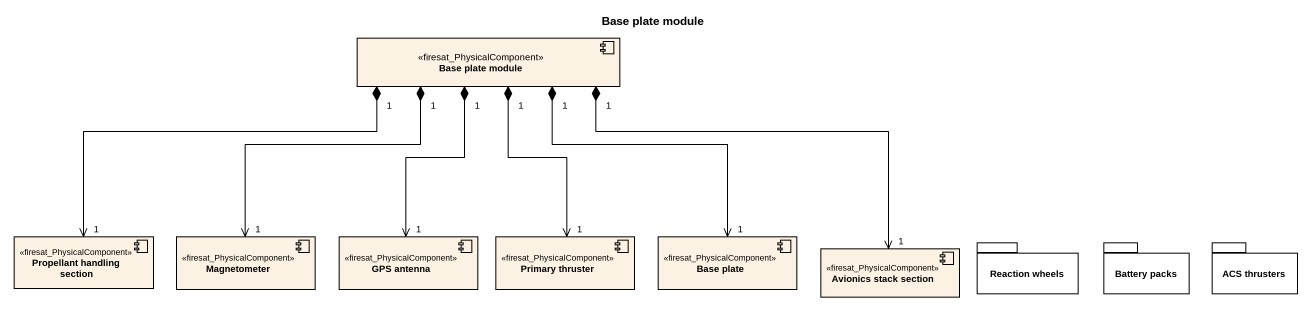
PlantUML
@startuml
title Base plate module
component "Base plate module" as Base_plate_module <<firesat_PhysicalComponent>>
component "Propellant handling section" as Propellant_handling_section <<firesat_PhysicalComponent>>
component Magnetometer <<firesat_PhysicalComponent>>
component "GPS antenna" as GPS_antenna <<firesat_PhysicalComponent>>
component "Primary thruster" as Primary_thruster <<firesat_PhysicalComponent>>
component "Base plate" as Base_plate <<firesat_PhysicalComponent>>
package "Reaction wheels" as Reaction_wheels {
}
package "Battery packs" as Battery_packs {
}
package "ACS thrusters" as ACS_thrusters {
}
component "Avionics stack section" as Avionics_stack_section <<firesat_PhysicalComponent>>
Base_plate_module "1" *-left-> "1" Propellant_handling_section
Base_plate_module "1" *--> "1" Magnetometer
Base_plate_module "1" *--> "1" GPS_antenna
Base_plate_module "1" *--> "1" Primary_thruster
Base_plate_module "1" *--> "1" Base_plate
Base_plate_module "1" *-right-> "1" Avionics_stack_section
@enduml
